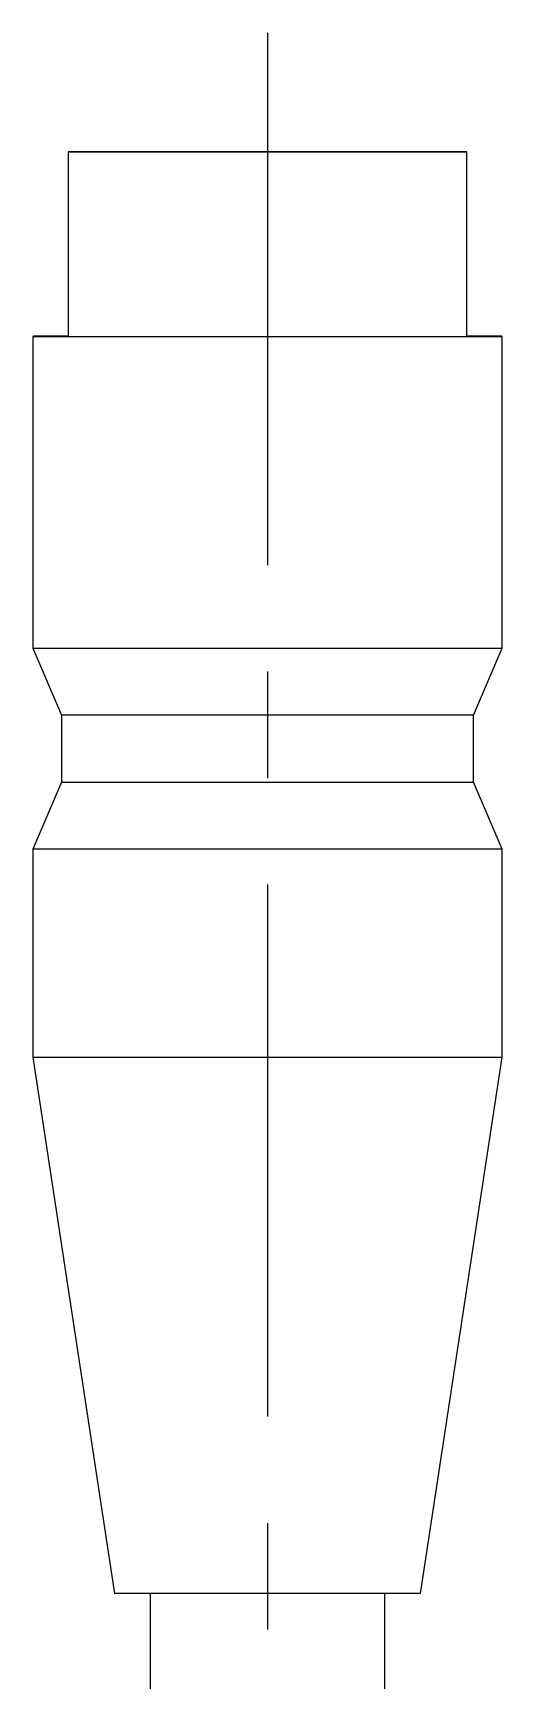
# Model space of a CAD drawing. Extents: x 0 to 701, y -8 to 617.
# Drawn here: x 274.89 to 288.89, y 209.42 to 258.55 of the extents above; entities that cross this region are included whole.
import ezdxf

# ---------------------------------------------------------------- set-up
doc = ezdxf.new("R2010")
doc.units = 0
doc.header["$LTSCALE"] = 0.5
doc.linetypes.add('CENTER', pattern=[50.8, 31.75, -6.35, 6.35, -6.35])
doc.layers.add('MSM_CENTER', color=1, linetype='CENTER')
doc.layers.add('MSM_CONTINUOUS', color=7, linetype='CONTINUOUS')

msp = doc.modelspace()

# ---------------------------------------------------------------- linework, layer by layer
at = {"layer": 'MSM_CENTER'}
msp.add_line((281.893841, 258.548904), (281.893841, 112.448904), dxfattribs=at)
at = {"layer": 'MSM_CONTINUOUS'}
for p, q in [((275.962183, 254.998968), (275.943841, 254.998904)), ((275.943841, 254.998904), (275.962183, 254.99884)), ((275.943841, 254.998904), (275.943841, 249.498904)), ((276.017096, 254.999031), (275.962183, 254.998968)), ((275.962183, 254.99884), (276.017096, 254.998776)), ((276.10824, 254.999094), (276.017096, 254.999031)), ((276.017096, 254.998776), (276.10824, 254.998714)), ((276.235055, 254.999155), (276.10824, 254.999094)), ((276.10824, 254.998714), (276.235055, 254.998652)), ((276.396758, 254.999215), (276.235055, 254.999155)), ((276.235055, 254.998652), (276.396758, 254.998592)), ((276.592352, 254.999273), (276.396758, 254.999215)), ((276.396758, 254.998592), (276.592352, 254.998534)), ((276.820632, 254.999329), (276.592352, 254.999273)), ((276.592352, 254.998534), (276.820632, 254.998479)), ((277.08019, 254.999382), (276.820632, 254.999329)), ((276.820632, 254.998479), (277.08019, 254.998425)), ((276.893841, 254.998904), (276.912868, 254.998963)), ((276.909255, 254.99885), (276.893841, 254.998904)), ((276.955399, 254.998797), (276.909255, 254.99885)), ((276.912868, 254.998963), (276.969802, 254.999023)), ((277.031992, 254.998744), (276.955399, 254.998797)), ((276.969802, 254.999023), (277.064212, 254.999081)), ((277.138559, 254.998692), (277.031992, 254.998744)), ((277.064212, 254.999081), (277.195378, 254.999138)), ((277.369426, 254.999432), (277.08019, 254.999382)), ((277.08019, 254.998425), (277.369426, 254.998375)), ((277.274443, 254.998642), (277.138559, 254.998692)), ((277.195378, 254.999138), (277.362302, 254.999193)), ((277.438809, 254.998593), (277.274443, 254.998642)), ((277.362302, 254.999193), (277.563714, 254.999246)), ((277.686556, 254.999479), (277.369426, 254.999432)), ((277.369426, 254.998375), (277.686556, 254.998328)), ((277.63064, 254.998546), (277.438809, 254.998593)), ((277.563714, 254.999246), (277.798081, 254.999296)), ((277.848756, 254.998502), (277.63064, 254.998546)), ((278.029625, 254.999523), (277.686556, 254.999479)), ((277.686556, 254.998328), (278.029625, 254.998285)), ((277.798081, 254.999296), (278.063619, 254.999343)), ((278.091811, 254.99846), (277.848756, 254.998502)), ((278.396519, 254.999562), (278.029625, 254.999523)), ((278.029625, 254.998285), (278.396519, 254.998245)), ((278.063619, 254.999343), (278.358307, 254.999387)), ((278.358307, 254.99842), (278.091811, 254.99846)), ((278.358307, 254.999387), (278.679903, 254.999428)), ((278.646601, 254.998384), (278.358307, 254.99842)), ((278.784975, 254.999598), (278.396519, 254.999562)), ((278.396519, 254.998245), (278.784975, 254.99821)), ((278.954915, 254.99835), (278.646601, 254.998384)), ((278.679903, 254.999428), (279.025959, 254.999464)), ((279.192598, 254.999629), (278.784975, 254.999598)), ((278.784975, 254.99821), (279.192598, 254.998179)), ((279.281348, 254.998321), (278.954915, 254.99835)), ((279.025959, 254.999464), (279.393841, 254.999496)), ((279.616875, 254.999656), (279.192598, 254.999629)), ((279.192598, 254.998179), (279.616875, 254.998152)), ((279.623889, 254.998294), (279.281348, 254.998321)), ((279.393841, 254.999496), (279.78075, 254.999524)), ((280.05519, 254.999678), (279.616875, 254.999656)), ((279.616875, 254.998152), (280.05519, 254.99813)), ((279.980424, 254.998272), (279.623889, 254.998294)), ((279.78075, 254.999524), (280.18374, 254.999546)), ((280.348756, 254.998253), (279.980424, 254.998272)), ((280.504841, 254.999695), (280.05519, 254.999678)), ((280.05519, 254.99813), (280.504841, 254.998112)), ((280.18374, 254.999546), (280.599746, 254.999564)), ((280.726614, 254.998239), (280.348756, 254.998253)), ((280.963056, 254.999708), (280.504841, 254.999695)), ((280.599746, 254.999564), (281.0256, 254.999577)), ((281.111669, 254.998228), (280.726614, 254.998239)), ((281.42701, 254.999715), (280.963056, 254.999708)), ((281.0256, 254.999577), (281.458062, 254.999585)), ((281.501546, 254.998222), (281.111669, 254.998228)), ((281.893841, 254.999718), (281.42701, 254.999715)), ((281.458062, 254.999585), (281.893841, 254.999588)), ((281.893841, 254.99822), (281.501546, 254.998222)), ((282.360673, 254.999715), (281.893841, 254.999718)), ((281.893841, 254.999588), (282.32962, 254.999585)), ((282.286137, 254.998222), (281.893841, 254.99822)), ((282.676013, 254.998228), (282.286137, 254.998222)), ((282.32962, 254.999585), (282.762082, 254.999577)), ((282.824626, 254.999708), (282.360673, 254.999715)), ((283.061068, 254.998239), (282.676013, 254.998228)), ((282.762082, 254.999577), (283.187936, 254.999564)), ((283.282841, 254.999695), (282.824626, 254.999708)), ((283.438926, 254.998253), (283.061068, 254.998239)), ((283.187936, 254.999564), (283.603942, 254.999546)), ((283.732492, 254.999678), (283.282841, 254.999695)), ((283.282841, 254.998112), (283.732492, 254.99813)), ((283.807258, 254.998272), (283.438926, 254.998253)), ((283.603942, 254.999546), (284.006932, 254.999524)), ((284.170808, 254.999656), (283.732492, 254.999678)), ((283.732492, 254.99813), (284.170808, 254.998152)), ((284.163794, 254.998294), (283.807258, 254.998272)), ((284.006932, 254.999524), (284.393841, 254.999496)), ((284.506334, 254.998321), (284.163794, 254.998294)), ((284.595085, 254.999629), (284.170808, 254.999656)), ((284.170808, 254.998152), (284.595085, 254.998179)), ((284.393841, 254.999496), (284.761723, 254.999464)), ((284.832767, 254.99835), (284.506334, 254.998321)), ((285.002708, 254.999598), (284.595085, 254.999629)), ((284.595085, 254.998179), (285.002708, 254.99821)), ((284.761723, 254.999464), (285.107779, 254.999428)), ((285.141081, 254.998384), (284.832767, 254.99835)), ((285.391163, 254.999562), (285.002708, 254.999598)), ((285.002708, 254.99821), (285.391163, 254.998245)), ((285.107779, 254.999428), (285.429375, 254.999387)), ((285.429375, 254.99842), (285.141081, 254.998384)), ((285.758057, 254.999523), (285.391163, 254.999562)), ((285.391163, 254.998245), (285.758057, 254.998285)), ((285.429375, 254.999387), (285.724063, 254.999343)), ((285.695871, 254.99846), (285.429375, 254.99842)), ((285.938926, 254.998502), (285.695871, 254.99846)), ((285.724063, 254.999343), (285.989601, 254.999296)), ((286.101127, 254.999479), (285.758057, 254.999523)), ((285.758057, 254.998285), (286.101127, 254.998328)), ((286.157042, 254.998546), (285.938926, 254.998502)), ((285.989601, 254.999296), (286.223968, 254.999246)), ((286.418257, 254.999432), (286.101127, 254.999479)), ((286.101127, 254.998328), (286.418257, 254.998375)), ((286.348874, 254.998593), (286.157042, 254.998546)), ((286.223968, 254.999246), (286.42538, 254.999193)), ((286.513239, 254.998642), (286.348874, 254.998593)), ((286.707492, 254.999382), (286.418257, 254.999432)), ((286.418257, 254.998375), (286.707492, 254.998425)), ((286.42538, 254.999193), (286.592304, 254.999138)), ((286.649124, 254.998692), (286.513239, 254.998642)), ((286.592304, 254.999138), (286.72347, 254.999081)), ((286.755691, 254.998744), (286.649124, 254.998692)), ((286.96705, 254.999329), (286.707492, 254.999382)), ((286.707492, 254.998425), (286.96705, 254.998479)), ((286.72347, 254.999081), (286.81788, 254.999023)), ((286.832283, 254.998797), (286.755691, 254.998744)), ((286.81788, 254.999023), (286.874815, 254.998963)), ((286.878428, 254.99885), (286.832283, 254.998797)), ((286.874815, 254.998963), (286.893841, 254.998904)), ((286.893841, 254.998904), (286.878428, 254.99885)), ((287.19533, 254.999273), (286.96705, 254.999329)), ((286.96705, 254.998479), (287.19533, 254.998534)), ((287.390924, 254.999215), (287.19533, 254.999273)), ((287.19533, 254.998534), (287.390924, 254.998592)), ((287.552627, 254.999155), (287.390924, 254.999215)), ((287.390924, 254.998592), (287.552627, 254.998652)), ((287.679442, 254.999094), (287.552627, 254.999155)), ((287.552627, 254.998652), (287.679442, 254.998714)), ((287.770587, 254.999031), (287.679442, 254.999094)), ((287.679442, 254.998714), (287.770587, 254.998776)), ((287.825499, 254.998968), (287.770587, 254.999031)), ((287.770587, 254.998776), (287.825499, 254.99884)), ((287.843841, 254.998904), (287.825499, 254.998968)), ((287.825499, 254.99884), (287.843841, 254.998904)), ((287.843841, 249.498904), (287.843841, 254.998904)), ((280.504841, 254.998112), (280.963056, 254.9981)), ((280.963056, 254.9981), (281.42701, 254.998092)), ((281.42701, 254.998092), (281.893841, 254.99809)), ((281.893841, 254.99809), (282.360673, 254.998092)), ((282.360673, 254.998092), (282.824626, 254.9981)), ((282.824626, 254.9981), (283.282841, 254.998112)), ((274.910668, 249.49897), (274.893841, 249.498904)), ((274.893841, 249.498904), (274.91542, 249.498829)), ((274.893841, 249.498904), (274.893841, 240.198904)), ((274.961068, 249.499036), (274.910668, 249.49897)), ((274.91542, 249.498829), (274.980023, 249.498754)), ((275.044798, 249.499102), (274.961068, 249.499036)), ((274.980023, 249.498754), (275.087252, 249.49868)), ((275.161457, 249.499166), (275.044798, 249.499102)), ((275.087252, 249.49868), (275.236446, 249.498608)), ((275.310482, 249.499229), (275.161457, 249.499166)), ((275.236446, 249.498608), (275.426684, 249.498537)), ((275.491159, 249.499291), (275.310482, 249.499229)), ((275.426684, 249.498537), (275.656796, 249.498469)), ((275.702617, 249.499351), (275.491159, 249.499291)), ((275.656796, 249.498469), (275.92536, 249.498404)), ((275.943841, 249.499408), (275.702617, 249.499351)), ((275.92536, 249.498404), (276.230722, 249.498341)), ((275.943841, 249.498904), (275.962183, 249.49884)), ((275.962183, 249.49884), (276.017096, 249.498777)), ((276.017096, 249.498777), (276.10824, 249.498714)), ((276.10824, 249.498714), (276.235055, 249.498652)), ((276.230722, 249.498341), (276.570999, 249.498282)), ((276.235055, 249.498652), (276.396758, 249.498592)), ((276.396758, 249.498592), (276.592352, 249.498534)), ((276.570999, 249.498282), (276.944094, 249.498227)), ((276.592352, 249.498534), (276.820632, 249.498479)), ((276.820632, 249.498479), (277.08019, 249.498425)), ((276.944094, 249.498227), (277.347705, 249.498176)), ((277.08019, 249.498425), (277.369426, 249.498375)), ((277.347705, 249.498176), (277.779344, 249.498129)), ((277.369426, 249.498375), (277.686556, 249.498328)), ((277.686556, 249.498328), (278.029625, 249.498285)), ((277.779344, 249.498129), (278.236351, 249.498087)), ((278.029625, 249.498285), (278.396519, 249.498245)), ((278.236351, 249.498087), (278.715908, 249.498051)), ((278.396519, 249.498245), (278.784975, 249.49821)), ((278.715908, 249.498051), (279.215057, 249.498019)), ((278.784975, 249.49821), (279.192598, 249.498179)), ((279.192598, 249.498179), (279.616875, 249.498152)), ((279.215057, 249.498019), (279.730722, 249.497993)), ((279.616875, 249.498152), (280.05519, 249.49813)), ((279.730722, 249.497993), (280.259724, 249.497973)), ((280.05519, 249.49813), (280.504841, 249.498112)), ((280.259724, 249.497973), (280.7988, 249.497958)), ((280.504841, 249.498112), (280.963056, 249.4981)), ((280.7988, 249.497958), (281.344628, 249.497949)), ((280.963056, 249.4981), (281.42701, 249.498092)), ((281.344628, 249.497949), (281.893841, 249.497946)), ((281.42701, 249.498092), (281.893841, 249.49809)), ((281.893841, 249.49809), (282.360673, 249.498092)), ((281.893841, 249.497946), (282.443055, 249.497949)), ((282.360673, 249.498092), (282.824626, 249.4981)), ((282.443055, 249.497949), (282.988882, 249.497958)), ((282.824626, 249.4981), (283.282841, 249.498112)), ((282.988882, 249.497958), (283.527959, 249.497973)), ((283.282841, 249.498112), (283.732492, 249.49813)), ((283.527959, 249.497973), (284.05696, 249.497993)), ((283.732492, 249.49813), (284.170808, 249.498152)), ((284.05696, 249.497993), (284.572625, 249.498019)), ((284.170808, 249.498152), (284.595085, 249.498179)), ((284.572625, 249.498019), (285.071775, 249.498051)), ((284.595085, 249.498179), (285.002708, 249.49821)), ((285.002708, 249.49821), (285.391163, 249.498245)), ((285.071775, 249.498051), (285.551331, 249.498087)), ((285.391163, 249.498245), (285.758057, 249.498285)), ((285.551331, 249.498087), (286.008338, 249.498129)), ((285.758057, 249.498285), (286.101127, 249.498328)), ((286.008338, 249.498129), (286.439978, 249.498176)), ((286.101127, 249.498328), (286.418257, 249.498375)), ((286.418257, 249.498375), (286.707492, 249.498425)), ((286.439978, 249.498176), (286.843589, 249.498227)), ((286.707492, 249.498425), (286.96705, 249.498479)), ((286.843589, 249.498227), (287.216683, 249.498282)), ((286.96705, 249.498479), (287.19533, 249.498534)), ((287.19533, 249.498534), (287.390924, 249.498592)), ((287.216683, 249.498282), (287.55696, 249.498341)), ((287.390924, 249.498592), (287.552627, 249.498652)), ((287.552627, 249.498652), (287.679442, 249.498714)), ((287.55696, 249.498341), (287.862322, 249.498404)), ((287.679442, 249.498714), (287.770587, 249.498777)), ((287.770587, 249.498777), (287.825499, 249.49884)), ((287.825499, 249.49884), (287.843841, 249.498904)), ((288.085065, 249.499351), (287.843841, 249.499408)), ((287.862322, 249.498404), (288.130887, 249.498469)), ((288.296524, 249.499291), (288.085065, 249.499351)), ((288.130887, 249.498469), (288.360998, 249.498537)), ((288.4772, 249.499229), (288.296524, 249.499291)), ((288.360998, 249.498537), (288.551237, 249.498608)), ((288.626226, 249.499166), (288.4772, 249.499229)), ((288.551237, 249.498608), (288.700431, 249.49868)), ((288.742884, 249.499102), (288.626226, 249.499166)), ((288.700431, 249.49868), (288.80766, 249.498754)), ((288.826614, 249.499036), (288.742884, 249.499102)), ((288.80766, 249.498754), (288.872263, 249.498829)), ((288.877014, 249.49897), (288.826614, 249.499036)), ((288.872263, 249.498829), (288.893841, 249.498904)), ((288.893841, 249.498904), (288.877014, 249.49897)), ((288.893841, 240.198904), (288.893841, 249.498904)), ((274.893841, 240.198904), (274.91542, 240.198829)), ((274.893841, 240.198904), (275.743841, 238.198904)), ((274.91542, 240.198829), (274.980023, 240.198754)), ((274.980023, 240.198754), (275.087252, 240.19868)), ((275.087252, 240.19868), (275.236446, 240.198608)), ((275.236446, 240.198608), (275.426684, 240.198538)), ((275.426684, 240.198538), (275.656796, 240.198469)), ((275.656796, 240.198469), (275.92536, 240.198404)), ((275.92536, 240.198404), (276.230722, 240.198341)), ((276.230722, 240.198341), (276.570999, 240.198282)), ((276.570999, 240.198282), (276.944094, 240.198227)), ((276.944094, 240.198227), (277.347705, 240.198176)), ((277.347705, 240.198176), (277.779344, 240.198129)), ((277.779344, 240.198129), (278.236351, 240.198088)), ((278.236351, 240.198088), (278.715908, 240.198051)), ((278.715908, 240.198051), (279.215057, 240.198019)), ((279.215057, 240.198019), (279.730722, 240.197993)), ((279.730722, 240.197993), (280.259724, 240.197973)), ((280.259724, 240.197973), (280.7988, 240.197958)), ((280.7988, 240.197958), (281.344628, 240.197949)), ((281.344628, 240.197949), (281.893841, 240.197946)), ((281.893841, 240.197946), (282.443055, 240.197949)), ((282.443055, 240.197949), (282.988882, 240.197958)), ((282.988882, 240.197958), (283.527959, 240.197973)), ((283.527959, 240.197973), (284.05696, 240.197993)), ((284.05696, 240.197993), (284.572625, 240.198019)), ((284.572625, 240.198019), (285.071775, 240.198051)), ((285.071775, 240.198051), (285.551331, 240.198088)), ((285.551331, 240.198088), (286.008338, 240.198129)), ((286.008338, 240.198129), (286.439978, 240.198176)), ((286.439978, 240.198176), (286.843589, 240.198227)), ((286.843589, 240.198227), (287.216683, 240.198282)), ((287.216683, 240.198282), (287.55696, 240.198341)), ((287.55696, 240.198341), (287.862322, 240.198404)), ((287.862322, 240.198404), (288.130887, 240.198469)), ((288.043841, 238.198904), (288.893841, 240.198904)), ((288.130887, 240.198469), (288.360998, 240.198538)), ((288.360998, 240.198538), (288.551237, 240.198608)), ((288.551237, 240.198608), (288.700431, 240.19868)), ((288.700431, 240.19868), (288.80766, 240.198754)), ((288.80766, 240.198754), (288.872263, 240.198829)), ((288.872263, 240.198829), (288.893841, 240.198904)), ((275.767273, 238.198831), (275.743841, 238.198904)), ((275.743841, 238.198904), (275.743841, 236.198904)), ((275.837329, 238.198758), (275.767273, 238.198831)), ((275.953474, 238.198686), (275.837329, 238.198758)), ((276.114827, 238.198616), (275.953474, 238.198686)), ((276.320157, 238.198548), (276.114827, 238.198616)), ((276.567904, 238.198483), (276.320157, 238.198548)), ((276.856181, 238.198421), (276.567904, 238.198483)), ((277.182796, 238.198363), (276.856181, 238.198421)), ((277.545261, 238.198309), (277.182796, 238.198363)), ((277.940819, 238.19826), (277.545261, 238.198309)), ((278.36646, 238.198215), (277.940819, 238.19826)), ((278.818944, 238.198175), (278.36646, 238.198215)), ((279.294829, 238.198142), (278.818944, 238.198175)), ((279.790492, 238.198113), (279.294829, 238.198142)), ((280.302162, 238.198091), (279.790492, 238.198113)), ((280.825944, 238.198076), (280.302162, 238.198091)), ((281.357853, 238.198066), (280.825944, 238.198076)), ((281.893841, 238.198063), (281.357853, 238.198066)), ((282.429829, 238.198066), (281.893841, 238.198063)), ((282.961738, 238.198076), (282.429829, 238.198066)), ((283.485521, 238.198091), (282.961738, 238.198076)), ((283.99719, 238.198113), (283.485521, 238.198091)), ((284.492853, 238.198142), (283.99719, 238.198113)), ((284.968738, 238.198175), (284.492853, 238.198142)), ((285.421222, 238.198215), (284.968738, 238.198175)), ((285.846863, 238.19826), (285.421222, 238.198215)), ((286.242421, 238.198309), (285.846863, 238.19826)), ((286.604887, 238.198363), (286.242421, 238.198309)), ((286.931501, 238.198421), (286.604887, 238.198363)), ((287.219778, 238.198483), (286.931501, 238.198421)), ((287.467525, 238.198548), (287.219778, 238.198483)), ((287.672856, 238.198616), (287.467525, 238.198548)), ((287.834208, 238.198686), (287.672856, 238.198616)), ((287.950354, 238.198758), (287.834208, 238.198686)), ((288.020409, 238.198831), (287.950354, 238.198758)), ((288.043841, 238.198904), (288.020409, 238.198831)), ((288.043841, 236.198904), (288.043841, 238.198904)), ((275.743841, 236.198904), (274.893841, 234.198904)), ((275.743841, 236.198904), (275.762773, 236.198838)), ((275.762773, 236.198838), (275.819508, 236.198772)), ((275.819508, 236.198772), (275.913695, 236.198708)), ((275.913695, 236.198708), (276.044755, 236.198644)), ((276.044755, 236.198644), (276.211879, 236.198582)), ((276.211879, 236.198582), (276.414037, 236.198522)), ((276.414037, 236.198522), (276.649983, 236.198464)), ((276.649983, 236.198464), (276.918261, 236.19841)), ((276.918261, 236.19841), (277.217217, 236.198358)), ((277.217217, 236.198358), (277.545008, 236.198309)), ((277.545008, 236.198309), (277.899613, 236.198264)), ((277.899613, 236.198264), (278.278846, 236.198223)), ((278.278846, 236.198223), (278.680368, 236.198187)), ((278.680368, 236.198187), (279.101704, 236.198154)), ((279.101704, 236.198154), (279.540255, 236.198127)), ((279.540255, 236.198127), (279.993319, 236.198104)), ((279.993319, 236.198104), (280.4581, 236.198086)), ((280.4581, 236.198086), (280.931734, 236.198073)), ((280.931734, 236.198073), (281.4113, 236.198065)), ((281.4113, 236.198065), (281.893841, 236.198063)), ((281.893841, 236.198063), (282.376382, 236.198065)), ((282.376382, 236.198065), (282.855948, 236.198073)), ((282.855948, 236.198073), (283.329582, 236.198086)), ((283.329582, 236.198086), (283.794364, 236.198104)), ((283.794364, 236.198104), (284.247427, 236.198127)), ((284.247427, 236.198127), (284.685978, 236.198154)), ((284.685978, 236.198154), (285.107314, 236.198187)), ((285.107314, 236.198187), (285.508836, 236.198223)), ((285.508836, 236.198223), (285.888069, 236.198264)), ((285.888069, 236.198264), (286.242674, 236.198309)), ((286.242674, 236.198309), (286.570466, 236.198358)), ((286.570466, 236.198358), (286.869422, 236.19841)), ((286.869422, 236.19841), (287.1377, 236.198464)), ((287.1377, 236.198464), (287.373645, 236.198522)), ((287.373645, 236.198522), (287.575803, 236.198582)), ((287.575803, 236.198582), (287.742927, 236.198644)), ((287.742927, 236.198644), (287.873987, 236.198708)), ((287.873987, 236.198708), (287.968175, 236.198772)), ((287.968175, 236.198772), (288.024909, 236.198838)), ((288.024909, 236.198838), (288.043841, 236.198904)), ((288.893841, 234.198904), (288.043841, 236.198904)), ((274.91539, 234.198829), (274.893841, 234.198904)), ((274.893841, 234.198904), (274.893841, 227.998904)), ((274.979966, 234.198754), (274.91539, 234.198829)), ((275.087171, 234.19868), (274.979966, 234.198754)), ((275.236345, 234.198608), (275.087171, 234.19868)), ((275.426568, 234.198538), (275.236345, 234.198608)), ((275.656666, 234.198469), (275.426568, 234.198538)), ((275.925222, 234.198404), (275.656666, 234.198469)), ((276.230579, 234.198341), (275.925222, 234.198404)), ((276.570854, 234.198282), (276.230579, 234.198341)), ((276.94395, 234.198227), (276.570854, 234.198282)), ((277.347566, 234.198176), (276.94395, 234.198227)), ((277.779213, 234.198129), (277.347566, 234.198176)), ((278.23623, 234.198088), (277.779213, 234.198129)), ((278.715799, 234.198051), (278.23623, 234.198088)), ((279.214963, 234.198019), (278.715799, 234.198051)), ((279.730645, 234.197993), (279.214963, 234.198019)), ((280.259664, 234.197973), (279.730645, 234.197993)), ((280.79876, 234.197958), (280.259664, 234.197973)), ((281.344607, 234.197949), (280.79876, 234.197958)), ((281.893841, 234.197947), (281.344607, 234.197949)), ((282.443075, 234.197949), (281.893841, 234.197947)), ((282.988923, 234.197958), (282.443075, 234.197949)), ((283.528018, 234.197973), (282.988923, 234.197958)), ((284.057038, 234.197993), (283.528018, 234.197973)), ((284.572719, 234.198019), (284.057038, 234.197993)), ((285.071883, 234.198051), (284.572719, 234.198019)), ((285.551453, 234.198088), (285.071883, 234.198051)), ((286.00847, 234.198129), (285.551453, 234.198088)), ((286.440117, 234.198176), (286.00847, 234.198129)), ((286.843733, 234.198227), (286.440117, 234.198176)), ((287.216828, 234.198282), (286.843733, 234.198227)), ((287.557104, 234.198341), (287.216828, 234.198282)), ((287.862461, 234.198404), (287.557104, 234.198341)), ((288.131016, 234.198469), (287.862461, 234.198404)), ((288.361115, 234.198538), (288.131016, 234.198469)), ((288.551337, 234.198608), (288.361115, 234.198538)), ((288.700511, 234.19868), (288.551337, 234.198608)), ((288.807717, 234.198754), (288.700511, 234.19868)), ((288.872293, 234.198829), (288.807717, 234.198754)), ((288.893841, 234.198904), (288.872293, 234.198829)), ((288.893841, 227.998904), (288.893841, 234.198904)), ((274.893841, 227.998904), (274.91542, 227.998829)), ((274.893841, 227.998904), (277.323841, 211.998904)), ((274.91542, 227.998829), (274.980023, 227.998754)), ((274.980023, 227.998754), (275.087252, 227.998681)), ((275.087252, 227.998681), (275.236446, 227.998608)), ((275.236446, 227.998608), (275.426684, 227.998538)), ((275.426684, 227.998538), (275.656796, 227.998469)), ((275.656796, 227.998469), (275.92536, 227.998404)), ((275.92536, 227.998404), (276.230722, 227.998341)), ((276.230722, 227.998341), (276.570999, 227.998282)), ((276.570999, 227.998282), (276.944094, 227.998227)), ((276.944094, 227.998227), (277.347705, 227.998176)), ((277.347705, 227.998176), (277.779344, 227.998129)), ((277.779344, 227.998129), (278.236351, 227.998088)), ((278.236351, 227.998088), (278.715908, 227.998051)), ((278.715908, 227.998051), (279.215057, 227.998019)), ((279.215057, 227.998019), (279.730722, 227.997993)), ((279.730722, 227.997993), (280.259724, 227.997973)), ((280.259724, 227.997973), (280.7988, 227.997958)), ((280.7988, 227.997958), (281.344628, 227.99795)), ((281.344628, 227.99795), (281.893841, 227.997947)), ((281.893841, 227.997947), (282.443055, 227.99795)), ((282.443055, 227.99795), (282.988882, 227.997958)), ((282.988882, 227.997958), (283.527959, 227.997973)), ((283.527959, 227.997973), (284.05696, 227.997993)), ((284.05696, 227.997993), (284.572625, 227.998019)), ((284.572625, 227.998019), (285.071775, 227.998051)), ((285.071775, 227.998051), (285.551331, 227.998088)), ((285.551331, 227.998088), (286.008338, 227.998129)), ((286.008338, 227.998129), (286.439978, 227.998176)), ((286.439978, 227.998176), (286.843589, 227.998227)), ((286.463841, 211.998904), (288.893841, 227.998904)), ((286.843589, 227.998227), (287.216683, 227.998282)), ((287.216683, 227.998282), (287.55696, 227.998341)), ((287.55696, 227.998341), (287.862322, 227.998404)), ((287.862322, 227.998404), (288.130887, 227.998469)), ((288.130887, 227.998469), (288.360998, 227.998538)), ((288.360998, 227.998538), (288.551237, 227.998608)), ((288.551237, 227.998608), (288.700431, 227.998681)), ((288.700431, 227.998681), (288.80766, 227.998754)), ((288.80766, 227.998754), (288.872263, 227.998829)), ((288.872263, 227.998829), (288.893841, 227.998904)), ((277.341239, 211.99885), (277.323841, 211.998904)), ((277.393284, 211.998796), (277.341239, 211.99885)), ((277.479581, 211.998742), (277.393284, 211.998796)), ((277.599471, 211.99869), (277.479581, 211.998742)), ((277.752044, 211.99864), (277.599471, 211.99869)), ((277.936137, 211.998592), (277.752044, 211.99864)), ((278.15035, 211.998546), (277.936137, 211.998592)), ((278.393052, 211.998502), (278.15035, 211.998546)), ((278.662397, 211.998462), (278.393052, 211.998502)), ((278.393841, 211.998502), (278.393841, 163.998905)), ((278.956334, 211.998425), (278.662397, 211.998462)), ((279.272627, 211.998392), (278.956334, 211.998425)), ((279.608869, 211.998363), (279.272627, 211.998392)), ((279.9625, 211.998338), (279.608869, 211.998363)), ((280.330829, 211.998317), (279.9625, 211.998338)), ((280.711053, 211.9983), (280.330829, 211.998317)), ((281.100279, 211.998289), (280.711053, 211.9983)), ((281.495545, 211.998281), (281.100279, 211.998289)), ((281.893841, 211.998279), (281.495545, 211.998281)), ((282.292138, 211.998281), (281.893841, 211.998279)), ((282.687403, 211.998289), (282.292138, 211.998281)), ((283.076629, 211.9983), (282.687403, 211.998289)), ((283.456853, 211.998317), (283.076629, 211.9983)), ((283.825183, 211.998338), (283.456853, 211.998317)), ((284.178814, 211.998363), (283.825183, 211.998338)), ((284.515055, 211.998392), (284.178814, 211.998363)), ((284.831348, 211.998425), (284.515055, 211.998392)), ((285.125286, 211.998462), (284.831348, 211.998425)), ((285.39463, 211.998502), (285.125286, 211.998462)), ((285.393841, 163.998905), (285.393841, 211.998502)), ((285.637333, 211.998546), (285.39463, 211.998502)), ((285.851546, 211.998592), (285.637333, 211.998546)), ((286.035639, 211.99864), (285.851546, 211.998592)), ((286.188211, 211.99869), (286.035639, 211.99864)), ((286.308102, 211.998742), (286.188211, 211.99869)), ((286.394398, 211.998796), (286.308102, 211.998742)), ((286.446443, 211.99885), (286.394398, 211.998796)), ((286.463841, 211.998904), (286.446443, 211.99885))]:
    msp.add_line(p, q, dxfattribs=at)

doc.saveas('drawing.dxf')
